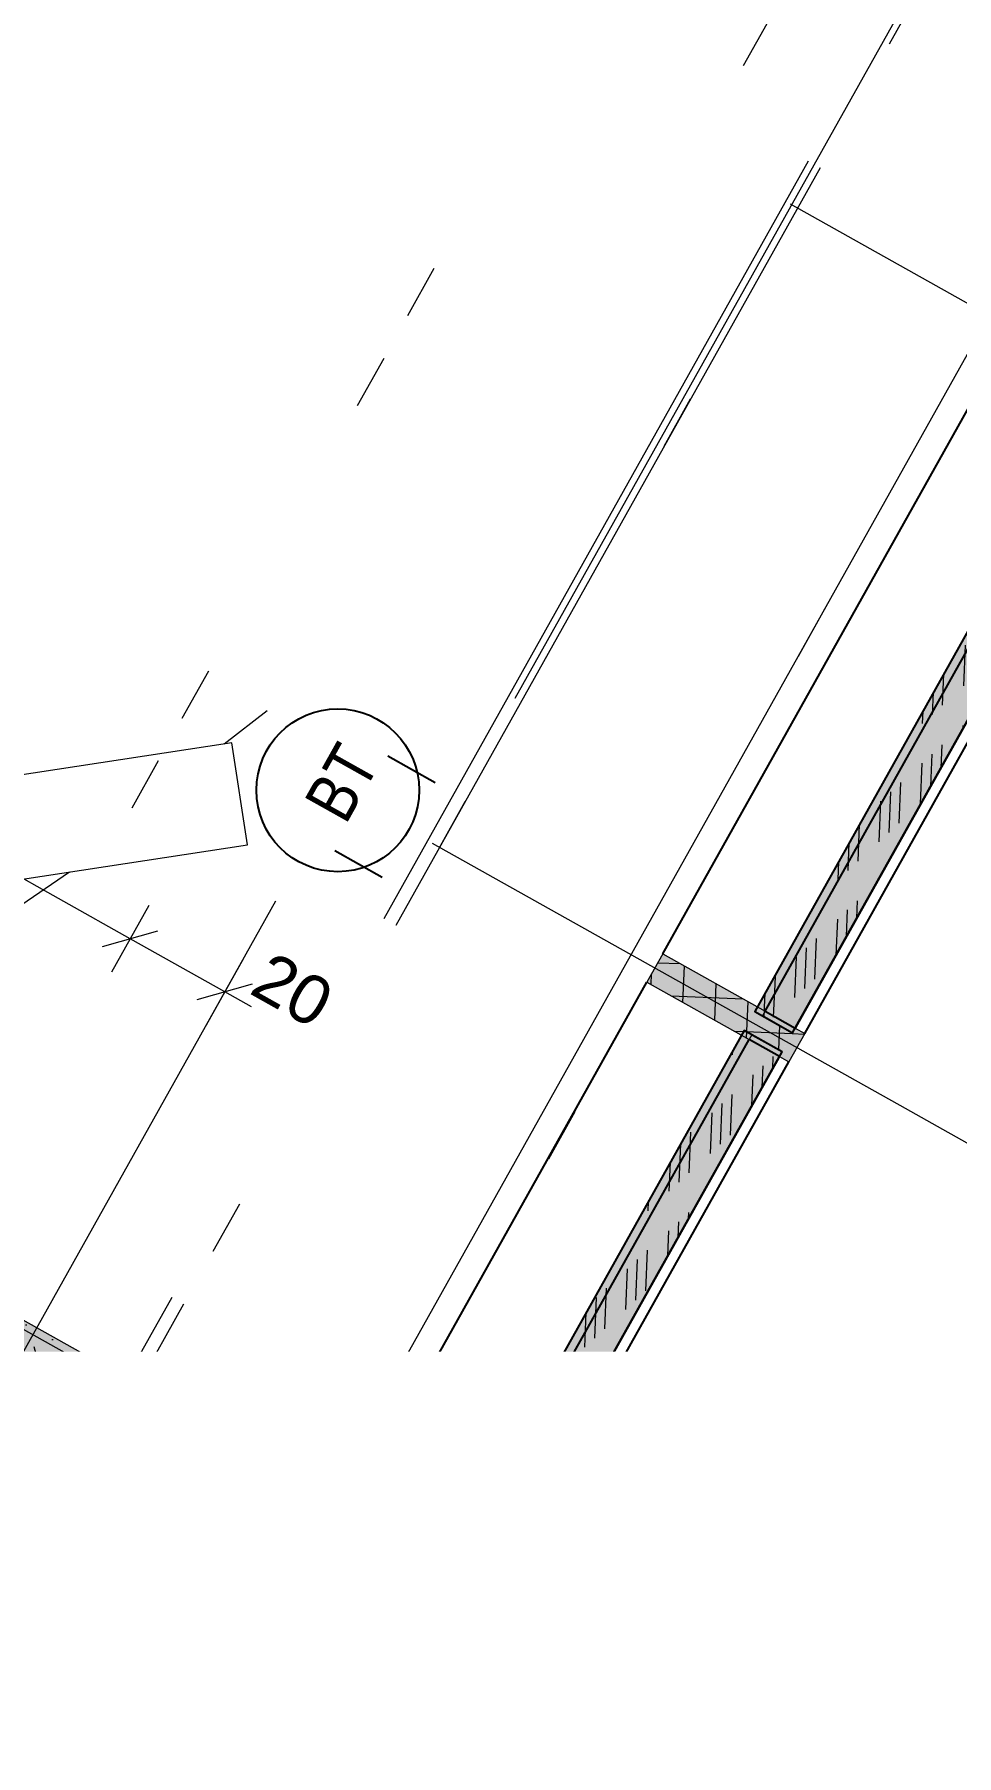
# Model space of a CAD drawing. Header units: metres. Extents: x -36 to 59, y 39 to 183.
# Drawn here: x -7.355 to -5.656, y 115.541 to 118.712 of the extents above; entities that cross this region are included whole.
import ezdxf

# ---------------------------------------------------------------- set-up
doc = ezdxf.new("R2010")
doc.units = ezdxf.units.M
doc.header["$MEASUREMENT"] = 0
for name, pattern in [('Achse', [0.0023, 0.0015, -0.0008]), ('Punktlinie', [0.0035, 0, -0.0035]), ('Punktlinie_ eng', [0.00075, 0, -0.00075]), ('Strichlinie-unter-Schnitt', [0.0024, 0.0016, -0.0008]), ('Strichpunktlinie', [0.006703, 0.003528, -0.001764, 0, -0.001411]), ('Wipeout_Contour', [1, 0, -1])]:
    doc.linetypes.add(name, pattern=pattern)
for name, color, linetype in [('00  Raster', 7, 'Continuous'), ('00  Raster Ausbau', 7, 'Continuous'), ('10  Decken', 7, 'Continuous'), ('10  Fassade', 7, 'Continuous'), ('10  Fassade_Deckschraffur', 7, 'Continuous'), ('10  Fassade_Schnittschraffur', 7, 'Continuous'), ('10  Stützen', 7, 'Continuous'), ('10  Stützen_Schnittschraffur', 7, 'Continuous'), ('10  Treppen + Rampen', 7, 'Continuous'), ('20  Decke Abhangdecke', 7, 'Continuous'), ('20  TGA - Revi+BT', 7, 'Continuous'), ('40  Bemaßung 1_ 50 AUSBAU', 7, 'Continuous'), ('40  Text Brandschutz', 7, 'Continuous'), ('50  NUF - Raumstempel', 7, 'Continuous'), ('Neubau_20  Boden Aufbauten', 7, 'Continuous'), ('Neubau_20  Decke Abhangdecke', 7, 'Continuous'), ('Neubau_20  Möbel', 7, 'Continuous'), ('Neubau_20  TGA - Revi+BT', 7, 'Continuous'), ('Neubau_20 Wand Leichtbau MIETERAUSBAU', 7, 'Continuous'), ('Neubau_20 Wand Leichtbau MIETERAUSBAU_Schnittschraffur', 7, 'Continuous')]:
    doc.layers.add(name, color=color, linetype=linetype)
doc.styles.add('ERSTELLTER_STIL_1', font='')
doc.styles.add('ERSTELLTER_STIL_3', font='')
doc.styles.get('ERSTELLTER_STIL_1').set_extended_font_data('Arial')
doc.styles.get('ERSTELLTER_STIL_3').set_extended_font_data('Arial Narrow')
pattern_1 = [(87.605446, (0, 0), (-0.059947608, 0.00250684), []), (177.605446, (0, 0), (0.00250684, 0.059947608), [])]

# ---------------------------------------------------------------- blocks, each defined once
blk = doc.blocks.new('*X20', base_point=(-0.1628, 98.0075))
at = {"layer": '10  Fassade_Schnittschraffur', "color": 98, "linetype": 'Continuous', "lineweight": 13, "ltscale": 1000, "true_color": 0x000100}
for p, q in [((-5.3885, 118.0332), (-5.3876, 118.0535)), ((-5.4069, 118.0163), (-5.4067, 118.0194)), ((-5.3331, 117.9872), (-5.332, 118.0132)), ((-5.3925, 117.8854), (-5.3894, 117.9604)), ((-5.3736, 117.9149), (-5.371, 117.9773)), ((-5.4109, 117.8685), (-5.4078, 117.9435)), ((-5.4499, 117.8326), (-5.4468, 117.9076)), ((-5.4867, 117.7988), (-5.4836, 117.8737)), ((-5.4683, 117.8157), (-5.4652, 117.8907)), ((-5.5257, 117.7629), (-5.5238, 117.8106)), ((-5.5441, 117.746), (-5.5429, 117.7765)), ((-5.5625, 117.7291), (-5.562, 117.7423)), ((-5.4883, 117.7102), (-5.4877, 117.726)), ((-5.5289, 117.6378), (-5.5267, 117.6901)), ((-5.5666, 117.5813), (-5.5635, 117.6563)), ((-5.548, 117.6037), (-5.5451, 117.6732)), ((-5.6056, 117.5455), (-5.6025, 117.6204)), ((-5.6424, 117.5116), (-5.6393, 117.5865)), ((-5.624, 117.5285), (-5.6209, 117.6035)), ((-5.6814, 117.4757), (-5.679, 117.5335)), ((-5.6998, 117.4588), (-5.6981, 117.4994)), ((-5.7182, 117.4419), (-5.7173, 117.4652)), ((-5.6436, 117.4331), (-5.6433, 117.4388)), ((-5.6841, 117.3607), (-5.6823, 117.4029)), ((-5.7223, 117.2941), (-5.7191, 117.3691)), ((-5.7032, 117.3266), (-5.7007, 117.386)), ((-5.7613, 117.2583), (-5.7582, 117.3332)), ((-5.7981, 117.2244), (-5.795, 117.2993)), ((-5.7797, 117.2413), (-5.7766, 117.3163)), ((-5.8371, 117.1885), (-5.8343, 117.2564)), ((-5.8555, 117.1716), (-5.8534, 117.2223)), ((-5.8739, 117.1547), (-5.8725, 117.1881)), ((-5.8394, 117.0836), (-5.838, 117.1157)), ((-5.8776, 117.0154), (-5.8748, 117.0819)), ((-5.8585, 117.0495), (-5.8564, 117.0988)), ((-5.917, 116.9711), (-5.9138, 117.046)), ((-5.9538, 116.9372), (-5.9506, 117.0121)), ((-5.9354, 116.9541), (-5.9322, 117.0291)), ((-5.9928, 116.9013), (-5.9896, 116.9763)), ((-6.0105, 116.9018), (-6.0086, 116.9452))]:
    blk.add_line(p, q, dxfattribs=at)
blk = doc.blocks.new('*X21', base_point=(-0.1628, 98.0075))
at = {"layer": '10  Fassade_Schnittschraffur', "color": 98, "linetype": 'Continuous', "lineweight": 13, "ltscale": 1000, "true_color": 0x000100}
for p, q in [((-6.0686, 116.8316), (-6.0683, 116.8387)), ((-5.9946, 116.8065), (-5.9937, 116.8285)), ((-6.0329, 116.7383), (-6.0305, 116.7947)), ((-6.0137, 116.7724), (-6.0121, 116.8116)), ((-6.0726, 116.6839), (-6.0695, 116.7588)), ((-6.1094, 116.65), (-6.1063, 116.725)), ((-6.091, 116.6669), (-6.0879, 116.7419)), ((-6.1669, 116.5972), (-6.1639, 116.6681)), ((-6.1485, 116.6141), (-6.1453, 116.6891)), ((-6.1853, 116.5803), (-6.183, 116.634)), ((-6.2243, 116.5444), (-6.2236, 116.5616)), ((-6.1499, 116.5294), (-6.1494, 116.5413)), ((-6.1881, 116.4612), (-6.1862, 116.5075)), ((-6.169, 116.4953), (-6.1678, 116.5244)), ((-6.2283, 116.3967), (-6.2252, 116.4716)), ((-6.2651, 116.3628), (-6.262, 116.4378)), ((-6.2467, 116.3797), (-6.2436, 116.4547)), ((-6.3225, 116.31), (-6.3194, 116.385)), ((-6.3041, 116.3269), (-6.301, 116.4019)), ((-6.3409, 116.2931), (-6.3383, 116.3569)), ((-6.3799, 116.2572), (-6.3788, 116.2845)), ((-6.3983, 116.2403), (-6.3979, 116.2504)), ((-6.3051, 116.2524), (-6.3051, 116.2541)), ((-6.3434, 116.1841), (-6.3419, 116.2203)), ((-6.3243, 116.2182), (-6.3235, 116.2372)), ((-6.3839, 116.1118), (-6.3809, 116.1844)), ((-6.4024, 116.0925), (-6.3993, 116.1675)), ((-6.4208, 116.0756), (-6.4177, 116.1506)), ((-6.4782, 116.0228), (-6.4751, 116.0978)), ((-6.4598, 116.0397), (-6.4567, 116.1147)), ((-6.4966, 116.0059), (-6.4935, 116.0798)), ((-6.5356, 115.97), (-6.5341, 116.0074)), ((-6.554, 115.9531), (-6.5532, 115.9733)), ((-6.5724, 115.9362), (-6.5723, 115.9392)), ((-6.4986, 115.907), (-6.4975, 115.9331)), ((-6.4795, 115.9411), (-6.4791, 115.95)), ((-6.5581, 115.8054), (-6.5549, 115.8803)), ((-6.5392, 115.8347), (-6.5365, 115.8972)), ((-6.5765, 115.7884), (-6.5733, 115.8634)), ((-6.6339, 115.7356), (-6.6308, 115.8106)), ((-6.6155, 115.7526), (-6.6124, 115.8275)), ((-6.6523, 115.7187), (-6.6492, 115.7936))]:
    blk.add_line(p, q, dxfattribs=at)
blk = doc.blocks.new('*X22', base_point=(-0.1628, 98.0075))
at = {"layer": '10  Fassade_Schnittschraffur', "color": 98, "linetype": 'Continuous', "lineweight": 13, "ltscale": 1000, "true_color": 0x000100}
for p, q in [((-6.7097, 115.6659), (-6.7084, 115.6962)), ((-6.6913, 115.6828), (-6.691, 115.6898)), ((-6.7281, 115.649), (-6.7276, 115.6621)), ((-6.6539, 115.6299), (-6.6532, 115.6459)), ((-6.7135, 115.5235), (-6.7106, 115.5931)), ((-6.6944, 115.5576), (-6.6922, 115.61)), ((-6.7322, 115.5012), (-6.729, 115.5762)), ((-6.7896, 115.4484), (-6.7864, 115.5234)), ((-6.7712, 115.4654), (-6.768, 115.5403)), ((-6.808, 115.4315), (-6.8048, 115.5064)), ((-6.847, 115.3956), (-6.8446, 115.4533)), ((-6.8654, 115.3787), (-6.8637, 115.4191)), ((-6.8838, 115.3618), (-6.8828, 115.385)), ((-6.8091, 115.3528), (-6.8089, 115.3587)), ((-6.8688, 115.2464), (-6.8663, 115.3059)), ((-6.8497, 115.2805), (-6.8479, 115.3228)), ((-6.8878, 115.214), (-6.8847, 115.289)), ((-6.9452, 115.1612), (-6.9421, 115.2362)), ((-6.9268, 115.1782), (-6.9237, 115.2531)), ((-6.9637, 115.1443), (-6.9605, 115.2192)), ((-7.0027, 115.1084), (-6.9998, 115.1762)), ((-7.0211, 115.0915), (-7.0189, 115.142)), ((-7.0395, 115.0746), (-7.0381, 115.1079)), ((-7.024, 114.9693), (-7.022, 115.0187)), ((-7.0049, 115.0034), (-7.0036, 115.0356)), ((-7.0432, 114.9351), (-7.0404, 115.0018)), ((-7.0985, 114.9323), (-7.0978, 114.949)), ((-7.0812, 114.9226), (-7.0794, 114.9659))]:
    blk.add_line(p, q, dxfattribs=at)

msp = doc.modelspace()

# ---------------------------------------------------------------- hatches: boundary and pattern name
at = {"layer": '10  Stützen_Schnittschraffur', "linetype": 'Continuous', "lineweight": 0, "true_color": 0xffffff}
for points in [[(-7.6739, 116.1928), (-7.7489, 116.059), (-7.3738, 115.8488), (-7.1636, 116.2239), (-7.5387, 116.4341), (-7.6128, 116.3019), (-7.5997, 116.2946), (-7.6302, 116.24), (-7.533, 116.4137), (-7.184, 116.2182), (-7.3795, 115.8692), (-7.7285, 116.0647), (-7.6608, 116.1855)], [(-7.3795, 115.8692), (-7.184, 116.2182), (-7.533, 116.4137), (-7.7285, 116.0647)]]:
    msp.add_hatch(color=7, dxfattribs=at).paths.add_polyline_path(points)
at = {"layer": '10  Stützen_Schnittschraffur', "linetype": 'Continuous', "lineweight": 13, "true_color": 0x000100}
h = msp.add_hatch(dxfattribs=at)
h.set_pattern_fill('Gips_0002', color=98, style=0, pattern_type=2)
h.set_pattern_definition([(87.605446, (0, 0), (-0.02497817, 0.001044517), [0, -0.025])])
h.paths.add_polyline_path([(-7.6739, 116.1928), (-7.7489, 116.059), (-7.3738, 115.8488), (-7.1636, 116.2239), (-7.5387, 116.4341), (-7.6128, 116.3019), (-7.5997, 116.2946), (-7.6302, 116.24), (-7.533, 116.4137), (-7.184, 116.2182), (-7.3795, 115.8692), (-7.7285, 116.0647), (-7.6608, 116.1855)])
h = msp.add_hatch(dxfattribs=at)
h.set_pattern_fill('Beton__Stahlbeton_0002', color=98, style=0, pattern_type=2)
h.set_pattern_definition([(285.738, (-7.72847, 116.06472), (0.115501, 0.032549), []), (285.738, (-7.78623, 116.04845), (0.115501, 0.032549), [0.09, -0.03])])
h.paths.add_polyline_path([(-7.3795, 115.8692), (-7.184, 116.2182), (-7.533, 116.4137), (-7.7285, 116.0647)])

# ---------------------------------------------------------------- linework, layer by layer
at = {"layer": '00  Raster Ausbau', "color": 9, "linetype": 'Achse', "lineweight": 18, "ltscale": 1000}
for p, q in [((-4.8771, 116.2438), (-5.7495, 116.7326)), ((-5.537, 115.0661), (-6.4094, 115.5549))]:
    msp.add_line(p, q, dxfattribs=at)
at = {"layer": '10  Decken', "color": 7, "linetype": 'Punktlinie', "lineweight": 13, "ltscale": 1000, "flags": 128}
msp.add_lwpolyline([(1.6639, 161.776), (-18.7726, 125.3019), (-16.6353, 124.1043), (-21.0101, 116.2964), (-22.973, 117.3962), (-23.0952, 117.1781), (-10.2099, 109.9585), (-9.9704, 110.3859), (-3.4571, 122.0106), (-0.8442, 120.5466), (0.5391, 119.7715)], dxfattribs=at)
at = {"layer": '10  Stützen', "color": 7, "linetype": 'Continuous', "lineweight": 13, "ltscale": 1000, "flags": 128}
msp.add_lwpolyline([(-7.6739, 116.1928), (-7.7489, 116.059), (-7.3738, 115.8488), (-7.1636, 116.2239), (-7.5387, 116.4341), (-7.6128, 116.3019)], dxfattribs=at)
msp.add_lwpolyline([(-7.3795, 115.8692), (-7.184, 116.2182), (-7.533, 116.4137), (-7.7285, 116.0647)], close=True, dxfattribs=at)
at = {"layer": '20  Decke Abhangdecke', "color": 7, "linetype": 'Strichlinie-unter-Schnitt', "lineweight": 18, "ltscale": 1000}
msp.add_line((-7.1854, 116.2361), (-7.1636, 116.2239), dxfattribs=at)
at = {"layer": '40  Bemaßung 1_ 50 AUSBAU', "color": 7, "linetype": 'Continuous', "lineweight": 13, "ltscale": 1000}
for p, q in [((-7.1788, 117.0457), (-11.4885, 119.4604)), ((-7.1445, 117.107), (-7.2132, 116.9843)), ((-7.2299, 117.0313), (-7.1278, 117.0601)), ((-7.0044, 116.9479), (-7.1788, 117.0457)), ((-6.97, 117.0092), (-7.0387, 116.8866)), ((-7.0554, 116.9335), (-6.9533, 116.9623)), ((-6.9553, 116.9204), (-7.0044, 116.9479))]:
    msp.add_line(p, q, dxfattribs=at)
at = {"layer": 'Neubau_20  Boden Aufbauten', "color": 7, "linetype": 'Continuous', "lineweight": 13, "ltscale": 1000, "flags": 128}
msp.add_lwpolyline([(-10.0804, 110.1896), (-6.9581, 115.762), (-2.3108, 124.0563), (-5.4078, 125.7916), (-4.787, 126.8995), (-6.6714, 127.9553), (-7.0858, 128.1875), (-8.7945, 125.1379), (-12.2845, 118.9092)], dxfattribs=at)
at = {"layer": 'Neubau_20  Decke Abhangdecke', "color": 7, "linetype": 'Punktlinie_ eng', "lineweight": 13, "ltscale": 1000, "flags": 128}
for points in [[(-8.507, 124.7815), (-11.9098, 118.7084), (-7.6128, 116.3019), (-7.5387, 116.4341), (-7.1636, 116.2239), (-4.7342, 120.5597), (-5.1093, 120.7699), (-4.8992, 121.145), (-4.524, 120.9348), (-3.786, 122.2521), (-8.4581, 124.8688)], [(-7.6516, 116.4372), (-11.7737, 118.7468), (-8.4198, 124.7327), (-4.2977, 122.4231)], [(-8.4198, 124.7327), (-11.7737, 118.7468), (-7.6516, 116.4372), (-4.2977, 122.4231)]]:
    msp.add_lwpolyline(points, close=True, dxfattribs=at)
at = {"layer": 'Neubau_20  Möbel', "color": 7, "linetype": 'Continuous', "lineweight": 13, "ltscale": 1000}
for p, q in [((-6.9262, 117.4658), (-7.0057, 117.4044)), ((-7.513, 117.017), (-7.291, 117.1688))]:
    msp.add_line(p, q, dxfattribs=at)
at = {"layer": 'Neubau_20  Möbel', "color": 7, "linetype": 'Continuous', "lineweight": 13, "ltscale": 1000, "flags": 128}
msp.add_lwpolyline([(-6.9914, 117.4066), (-8.1272, 117.2332), (-8.0985, 117.0455), (-6.9627, 117.2189)], close=True, dxfattribs=at)
at = {"layer": 'Neubau_20  TGA - Revi+BT', "color": 1, "linetype": 'Continuous', "lineweight": 25, "ltscale": 1000}
for p, q in [((-6.6166, 117.3331), (-6.7038, 117.382)), ((-6.7144, 117.1586), (-6.8016, 117.2075))]:
    msp.add_line(p, q, dxfattribs=at)
msp.add_circle((-6.7963, 117.3192), 0.15, dxfattribs=at)

# ---------------------------------------------------------------- texts
at = {"layer": '20  TGA - Revi+BT', "color": 1, "linetype": 'Continuous', "lineweight": 25, "insert": (-6.7567, 117.3909), "char_height": 0.09, "attachment_point": 6, "rotation": 60.7378, "style": 'ERSTELLTER_STIL_3'}
msp.add_mtext('\\A1;{\\pqr;\\fArial Narrow|b0|i0|c0|p38;BT }', dxfattribs=at)
at = {"layer": '40  Text Brandschutz', "color": 7, "linetype": 'Continuous', "lineweight": 13, "insert": (-7.3422, 115.8426), "char_height": 0.09, "attachment_point": 1, "rotation": 60.738, "style": 'ERSTELLTER_STIL_1'}
msp.add_mtext('\\A1;{\\pql;\\pt0,1;\\fArial|b0|i0|c0|p38;R 90\\fArial|b0|i0|c0|p38;\\fArial|b0|i0|c0|p38;\\fArial|b0|i0|c0|p38;\\fArial|b0|i0|c0|p38;\\fArial|b0|i0|c0|p38;\\fArial|b0|i0|c0|p38;\\fArial|b0|i0|c0|p38;\\fArial|b0|i0|c0|p38;\\fArial|b0|i0|c0|p38;\\fArial|b0|i0|c0|p38;\\fArial|b0|i0|c0|p38;\\fArial|b0|i0|c0|p38;\\fArial|b0|i0|c0|p38;\\fArial|b0|i0|c0|p38;\\fArial|b0|i0|c0|p38;\\fArial|b0|i0|c0|p38;\\fArial|b0|i0|c0|p38;\\fArial|b0|i0|c0|p38;\\fArial|b0|i0|c0|p38;\\fArial|b0|i0|c0|p38;\\fArial|b0|i0|c0|p38;\\fArial|b0|i0|c0|p38;\\fArial|b0|i0|c0|p38;\\fArial|b0|i0|c0|p38;\\fArial|b0|i0|c0|p38;\\fArial|b0|i0|c0|p38;\\fArial|b0|i0|c0|p38;\\fArial|b0|i0|c0|p38;\\fArial|b0|i0|c0|p38;\\fArial|b0|i0|c0|p38;\\fArial|b0|i0|c0|p38;\\fArial|b0|i0|c0|p38;\\fArial|b0|i0|c0|p38;\\fArial|b0|i0|c0|p38;\\fArial|b0|i0|c0|p38;\\fArial|b0|i0|c0|p38;\\fArial|b0|i0|c0|p38;\\fArial|b0|i0|c0|p38;\\fArial|b0|i0|c0|p38;\\fArial|b0|i0|c0|p38;\\fArial|b0|i0|c0|p38;\\fArial|b0|i0|c0|p38;\\fArial|b0|i0|c0|p38;\\fArial|b0|i0|c0|p38;\\fArial|b0|i0|c0|p38;\\fArial|b0|i0|c0|p38;\\fArial|b0|i0|c0|p38;}', dxfattribs=at)

# ---------------------------------------------------------------- next in the draw order: wipeouts: each hides what was drawn before it
at = {"color": 254, "linetype": 'Wipeout_Contour', "lineweight": 0, "ltscale": 470.388613}
msp.add_wipeout([(-5.3224, 118.0064), (-5.378, 118.0376), (-6.0086, 116.9122), (-5.9529, 116.881)], dxfattribs=at).dxf.layer = '10  Fassade_Deckschraffur'
at = {"color": 254, "linetype": 'Wipeout_Contour', "lineweight": 0, "ltscale": 465.819183}
msp.add_wipeout([(-5.9822, 116.8286), (-6.0379, 116.8598), (-6.6685, 115.7344), (-6.6128, 115.7032)], dxfattribs=at).dxf.layer = '10  Fassade_Deckschraffur'
at = {"color": 254, "linetype": 'Wipeout_Contour', "lineweight": 0, "ltscale": 462.023565}
msp.add_wipeout([(-6.6421, 115.6509), (-6.6978, 115.6821), (-7.1084, 114.9493), (-7.0527, 114.9181)], dxfattribs=at).dxf.layer = '10  Fassade_Deckschraffur'

# ---------------------------------------------------------------- next in the draw order: wipeouts: each hides what was drawn before it
at = {"color": 254, "linetype": 'Wipeout_Contour', "lineweight": 0, "ltscale": 470.685301}
msp.add_wipeout([(-5.378, 118.0376), (-5.5666, 118.1432), (-6.1972, 117.0178), (-6.0086, 116.9122)], dxfattribs=at).dxf.layer = '10  Fassade_Deckschraffur'

# ---------------------------------------------------------------- next in the draw order: wipeouts: each hides what was drawn before it
at = {"color": 254, "linetype": 'Wipeout_Contour', "lineweight": 0, "ltscale": 470.30008}
msp.add_wipeout([(-5.3049, 117.9966), (-5.3224, 118.0064), (-5.9529, 116.881), (-5.9355, 116.8712)], dxfattribs=at).dxf.layer = '10  Fassade_Deckschraffur'
at = {"color": 254, "linetype": 'Wipeout_Contour', "lineweight": 0, "ltscale": 466.118809}
msp.add_wipeout([(-6.2265, 116.9655), (-6.8571, 115.8401), (-6.6685, 115.7344), (-6.0379, 116.8598)], dxfattribs=at).dxf.layer = '10  Fassade_Deckschraffur'

# ---------------------------------------------------------------- next in the draw order: linework, layer by layer
at = {"layer": '00  Raster Ausbau', "color": 9, "linetype": 'Achse', "lineweight": 18, "ltscale": 1000}
msp.add_line((-5.0896, 117.9103), (-5.962, 118.3991), dxfattribs=at)
at = {"layer": '10  Fassade', "color": 7, "linetype": 'Continuous', "lineweight": 18, "ltscale": 1000}
msp.add_line((-6.1972, 117.0178), (-6.2265, 116.9655), dxfattribs=at)
at = {"layer": '10  Fassade', "color": 7, "linetype": 'Continuous', "lineweight": 25, "ltscale": 1000, "flags": 128}
for points in [[(-6.1972, 117.0178), (-5.5666, 118.1432)], [(-5.9355, 116.8712), (-5.3049, 117.9966)]]:
    msp.add_lwpolyline(points, dxfattribs=at)
at = {"layer": 'Neubau_20 Wand Leichtbau MIETERAUSBAU', "color": 7, "linetype": 'Continuous', "lineweight": 25, "ltscale": 1000, "flags": 128}
msp.add_lwpolyline([(-6.8582, 115.8363), (-7.256, 116.0591)], dxfattribs=at)

# ---------------------------------------------------------------- next in the draw order: texts
at = {"layer": '40  Bemaßung 1_ 50 AUSBAU', "color": 7, "linetype": 'Continuous', "lineweight": 13, "insert": (-6.9629, 116.9453), "char_height": 0.09, "width": 0.136595, "attachment_point": 7, "rotation": 330.738, "style": 'ERSTELLTER_STIL_1'}
msp.add_mtext('\\A1;{\\pql;\\fArial|b0|i0|c0|p38;20}', dxfattribs=at)

# ---------------------------------------------------------------- next in the draw order: wipeouts: each hides what was drawn before it
at = {"color": 254, "linetype": 'Wipeout_Contour', "lineweight": 0, "ltscale": 465.72977}
msp.add_wipeout([(-5.9648, 116.8189), (-5.9822, 116.8286), (-6.6128, 115.7032), (-6.5953, 115.6935)], dxfattribs=at).dxf.layer = '10  Fassade_Deckschraffur'
at = {"color": 254, "linetype": 'Wipeout_Contour', "lineweight": 0, "ltscale": 462.325621}
msp.add_wipeout([(-6.6978, 115.6821), (-6.8864, 115.7878), (-7.297, 115.055), (-7.1084, 114.9493)], dxfattribs=at).dxf.layer = '10  Fassade_Deckschraffur'

# ---------------------------------------------------------------- next in the draw order: hatches: boundary and pattern name
at = {"layer": 'Neubau_20 Wand Leichtbau MIETERAUSBAU_Schnittschraffur', "linetype": 'Continuous', "lineweight": 18}
msp.add_hatch(color=9, dxfattribs=at).paths.add_polyline_path([(-7.2804, 116.0154), (-6.8826, 115.7926), (-6.8582, 115.8363), (-7.256, 116.0591)])

# ---------------------------------------------------------------- next in the draw order: linework, layer by layer
at = {"layer": '10  Fassade', "color": 7, "linetype": 'Continuous', "lineweight": 18, "ltscale": 1000}
msp.add_line((-6.8571, 115.8401), (-6.8864, 115.7878), dxfattribs=at)
at = {"layer": '10  Fassade', "color": 7, "linetype": 'Continuous', "lineweight": 25, "ltscale": 1000, "flags": 128}
msp.add_lwpolyline([(-6.8571, 115.8401), (-6.2265, 116.9655)], dxfattribs=at)
at = {"layer": 'Neubau_20 Wand Leichtbau MIETERAUSBAU', "color": 7, "linetype": 'Continuous', "lineweight": 25, "ltscale": 1000, "flags": 128}
msp.add_lwpolyline([(-7.2804, 116.0154), (-6.8826, 115.7926)], dxfattribs=at)
at = {"layer": 'Neubau_20 Wand Leichtbau MIETERAUSBAU', "color": 7, "linetype": 'Continuous', "lineweight": 13, "ltscale": 1000, "flags": 128}
msp.add_lwpolyline([(-6.8826, 115.7926), (-6.8582, 115.8363)], dxfattribs=at)

# ---------------------------------------------------------------- next in the draw order: wipeouts: each hides what was drawn before it
at = {"color": 254, "linetype": 'Wipeout_Contour', "lineweight": 0, "ltscale": 468.018841}
msp.add_wipeout([(-6.0379, 116.8598), (-5.9849, 116.8301), (-5.98, 116.8388), (-6.033, 116.8685)], dxfattribs=at).dxf.layer = '10  Fassade_Deckschraffur'
at = {"color": 254, "linetype": 'Wipeout_Contour', "lineweight": 0, "ltscale": 461.933548}
msp.add_wipeout([(-6.6247, 115.6411), (-6.6421, 115.6509), (-7.0527, 114.9181), (-7.0353, 114.9083)], dxfattribs=at).dxf.layer = '10  Fassade_Deckschraffur'

# ---------------------------------------------------------------- next in the draw order: linework, layer by layer
at = {"layer": '10  Fassade', "color": 7, "linetype": 'Continuous', "lineweight": 18, "ltscale": 1000}
for p in [(-6.2265, 116.9655), (-6.033, 116.8685)]:
    msp.add_line(p, (-6.0379, 116.8598), dxfattribs=at)
at = {"layer": '10  Fassade', "color": 7, "linetype": 'Continuous', "lineweight": 25, "ltscale": 1000, "flags": 128}
msp.add_lwpolyline([(-7.297, 115.055), (-6.8864, 115.7878)], dxfattribs=at)

# ---------------------------------------------------------------- next in the draw order: wipeouts: each hides what was drawn before it
at = {"color": 254, "linetype": 'Wipeout_Contour', "lineweight": 0, "ltscale": 468.188078}
msp.add_wipeout([(-6.0135, 116.9034), (-5.9604, 116.8737), (-5.9555, 116.8824), (-6.0086, 116.9122)], dxfattribs=at).dxf.layer = '10  Fassade_Deckschraffur'
at = {"color": 254, "linetype": 'Wipeout_Contour', "lineweight": 0, "ltscale": 467.949027}
msp.add_wipeout([(-5.9849, 116.8301), (-5.9822, 116.8286), (-5.9774, 116.8374), (-5.98, 116.8388)], dxfattribs=at).dxf.layer = '10  Fassade_Deckschraffur'
at = {"color": 254, "linetype": 'Wipeout_Contour', "lineweight": 0, "ltscale": 463.458704}
msp.add_wipeout([(-6.6929, 115.6908), (-6.6978, 115.6821), (-6.6447, 115.6524), (-6.6399, 115.6611)], dxfattribs=at).dxf.layer = '10  Fassade_Deckschraffur'

# ---------------------------------------------------------------- next in the draw order: hatches: boundary and pattern name
at = {"layer": '10  Fassade_Schnittschraffur', "linetype": 'Continuous', "lineweight": 0, "true_color": 0xffffff}
msp.add_hatch(color=7, dxfattribs=at).paths.add_polyline_path([(-6.1972, 117.0178), (-6.2265, 116.9655), (-6.0379, 116.8598), (-6.0086, 116.9122)])
at = {"layer": '10  Fassade_Schnittschraffur', "linetype": 'Continuous', "lineweight": 13, "true_color": 0x000100}
h = msp.add_hatch(dxfattribs=at)
h.set_pattern_fill('Dämmung__hart_1_0002', color=98, style=0, pattern_type=2)
h.set_pattern_definition(pattern_1)
h.paths.add_polyline_path([(-6.1972, 117.0178), (-6.2265, 116.9655), (-6.0379, 116.8598), (-6.0086, 116.9122)])

# ---------------------------------------------------------------- next in the draw order: linework, layer by layer
at = {"layer": '10  Fassade', "color": 7, "linetype": 'Continuous', "lineweight": 18, "ltscale": 1000}
for p, q in [((-6.1972, 117.0178), (-6.0086, 116.9122)), ((-6.0086, 116.9122), (-6.0135, 116.9034)), ((-6.033, 116.8685), (-5.9774, 116.8374)), ((-5.9774, 116.8374), (-5.9822, 116.8286)), ((-5.9822, 116.8286), (-5.9648, 116.8189)), ((-6.8864, 115.7878), (-6.6978, 115.6821)), ((-6.6929, 115.6908), (-6.6978, 115.6821))]:
    msp.add_line(p, q, dxfattribs=at)
at = {"layer": '10  Fassade', "color": 7, "linetype": 'Continuous', "lineweight": 25, "ltscale": 1000, "flags": 128}
for points in [[(-6.0086, 116.9122), (-5.378, 118.0376)], [(-5.9822, 116.8286), (-6.0379, 116.8598)], [(-6.5953, 115.6935), (-5.9648, 116.8189)], [(-7.1084, 114.9493), (-6.6978, 115.6821)]]:
    msp.add_lwpolyline(points, dxfattribs=at)

# ---------------------------------------------------------------- next in the draw order: block references
at = {"layer": '10  Treppen + Rampen', "color": 7, "linetype": 'Continuous', "lineweight": 13, "ltscale": 1000}
msp.add_blockref('*X20', (-0.1628, 98.0075), dxfattribs=at)

# ---------------------------------------------------------------- next in the draw order: wipeouts: each hides what was drawn before it
at = {"color": 254, "linetype": 'Wipeout_Contour', "lineweight": 0, "ltscale": 468.118293}
msp.add_wipeout([(-5.9555, 116.8824), (-5.9604, 116.8737), (-5.9578, 116.8723), (-5.9529, 116.881)], dxfattribs=at).dxf.layer = '10  Fassade_Deckschraffur'
at = {"color": 254, "linetype": 'Wipeout_Contour', "lineweight": 0, "ltscale": 463.627278}
msp.add_wipeout([(-6.6733, 115.7257), (-6.6203, 115.696), (-6.6154, 115.7047), (-6.6685, 115.7344)], dxfattribs=at).dxf.layer = '10  Fassade_Deckschraffur'
at = {"color": 254, "linetype": 'Wipeout_Contour', "lineweight": 0, "ltscale": 463.388141}
msp.add_wipeout([(-6.6447, 115.6524), (-6.6421, 115.6509), (-6.6372, 115.6596), (-6.6399, 115.6611)], dxfattribs=at).dxf.layer = '10  Fassade_Deckschraffur'

# ---------------------------------------------------------------- next in the draw order: hatches: boundary and pattern name
at = {"layer": '10  Fassade_Schnittschraffur', "linetype": 'Continuous', "lineweight": 0, "true_color": 0xffffff}
for points in [[(-5.3175, 118.0151), (-5.3873, 118.0542), (-6.0276, 116.9114), (-5.9578, 116.8723)], [(-6.0135, 116.9034), (-6.033, 116.8685), (-5.9774, 116.8374), (-5.9578, 116.8723)], [(-5.9648, 116.8189), (-5.9355, 116.8712), (-5.9529, 116.881), (-5.9822, 116.8286)], [(-6.8571, 115.8401), (-6.8864, 115.7878), (-6.6978, 115.6821), (-6.6685, 115.7344)], [(-6.6372, 115.6596), (-6.707, 115.6987), (-7.1274, 114.9485), (-7.0576, 114.9094)]]:
    msp.add_hatch(color=7, dxfattribs=at).paths.add_polyline_path(points)
at = {"layer": '10  Fassade_Schnittschraffur', "linetype": 'Continuous', "lineweight": 13, "true_color": 0x000100}
h = msp.add_hatch(dxfattribs=at)
h.set_pattern_fill('Dämmung__hart_1_0002', color=98, style=0, pattern_type=2)
h.set_pattern_definition(pattern_1)
h.paths.add_polyline_path([(-6.0135, 116.9034), (-6.033, 116.8685), (-5.9774, 116.8374), (-5.9578, 116.8723)])
h = msp.add_hatch(dxfattribs=at)
h.set_pattern_fill('Dämmung__hart_1_0002', color=98, style=0, pattern_type=2)
h.set_pattern_definition(pattern_1)
h.paths.add_polyline_path([(-5.9648, 116.8189), (-5.9355, 116.8712), (-5.9529, 116.881), (-5.9822, 116.8286)])
h = msp.add_hatch(dxfattribs=at)
h.set_pattern_fill('Dämmung__hart_1_0002', color=98, style=0, pattern_type=2)
h.set_pattern_definition(pattern_1)
h.paths.add_polyline_path([(-6.8571, 115.8401), (-6.8864, 115.7878), (-6.6978, 115.6821), (-6.6685, 115.7344)])

# ---------------------------------------------------------------- next in the draw order: linework, layer by layer
at = {"layer": '00  Raster Ausbau', "color": 9, "linetype": 'Achse', "lineweight": 18, "ltscale": 1000}
msp.add_line((-5.7495, 116.7326), (-6.6219, 117.2214), dxfattribs=at)
at = {"layer": '10  Fassade', "color": 7, "linetype": 'Continuous', "lineweight": 18, "ltscale": 1000}
for p, q in [((-6.0135, 116.9034), (-5.9578, 116.8723)), ((-5.9529, 116.881), (-5.9578, 116.8723)), ((-5.9529, 116.881), (-5.9355, 116.8712)), ((-5.9355, 116.8712), (-5.9648, 116.8189)), ((-6.8571, 115.8401), (-6.6685, 115.7344)), ((-6.6685, 115.7344), (-6.6733, 115.7257)), ((-6.6929, 115.6908), (-6.6372, 115.6596)), ((-6.6372, 115.6596), (-6.6421, 115.6509)), ((-6.6421, 115.6509), (-6.6247, 115.6411))]:
    msp.add_line(p, q, dxfattribs=at)
at = {"layer": '10  Fassade', "color": 7, "linetype": 'Continuous', "lineweight": 25, "ltscale": 1000, "flags": 128}
for points in [[(-5.3175, 118.0151), (-5.3873, 118.0542), (-6.0276, 116.9114), (-5.9578, 116.8723)], [(-6.6372, 115.6596), (-6.707, 115.6987), (-7.1274, 114.9485), (-7.0576, 114.9094)]]:
    msp.add_lwpolyline(points, close=True, dxfattribs=at)
for points in [[(-5.9529, 116.881), (-5.3224, 118.0064)], [(-6.0086, 116.9122), (-5.9529, 116.881)], [(-6.6685, 115.7344), (-6.0379, 116.8598)], [(-6.6421, 115.6509), (-6.6978, 115.6821)], [(-7.0527, 114.9181), (-6.6421, 115.6509)], [(-7.0353, 114.9083), (-6.6247, 115.6411)]]:
    msp.add_lwpolyline(points, dxfattribs=at)
at = {"layer": '20  Decke Abhangdecke', "color": 7, "linetype": 'Strichlinie-unter-Schnitt', "lineweight": 18, "ltscale": 1000}
for p, q in [((-4.756, 120.5719), (-7.1854, 116.2361)), ((-4.7342, 120.5597), (-7.1636, 116.2239))]:
    msp.add_line(p, q, dxfattribs=at)
at = {"layer": '20  Decke Abhangdecke', "color": 7, "linetype": 'Strichpunktlinie', "lineweight": 13, "ltscale": 1000}
msp.add_line((-4.7451, 120.5658), (-7.1745, 116.23), dxfattribs=at)

# ---------------------------------------------------------------- next in the draw order: block references
at = {"layer": '10  Treppen + Rampen', "color": 7, "linetype": 'Continuous', "lineweight": 13, "ltscale": 1000}
msp.add_blockref('*X22', (-0.1628, 98.0075), dxfattribs=at)

# ---------------------------------------------------------------- next in the draw order: wipeouts: each hides what was drawn before it
at = {"color": 254, "linetype": 'Wipeout_Contour', "lineweight": 0, "ltscale": 463.556741}
msp.add_wipeout([(-6.6154, 115.7047), (-6.6203, 115.696), (-6.6177, 115.6945), (-6.6128, 115.7032)], dxfattribs=at).dxf.layer = '10  Fassade_Deckschraffur'

# ---------------------------------------------------------------- next in the draw order: hatches: boundary and pattern name
at = {"layer": '10  Fassade_Schnittschraffur', "linetype": 'Continuous', "lineweight": 0, "true_color": 0xffffff}
for points in [[(-5.9774, 116.8374), (-6.0471, 116.8765), (-6.6875, 115.7336), (-6.6177, 115.6945)], [(-6.6733, 115.7257), (-6.6929, 115.6908), (-6.6372, 115.6596), (-6.6177, 115.6945)], [(-6.6247, 115.6411), (-6.5953, 115.6935), (-6.6128, 115.7032), (-6.6421, 115.6509)]]:
    msp.add_hatch(color=7, dxfattribs=at).paths.add_polyline_path(points)
at = {"layer": '10  Fassade_Schnittschraffur', "linetype": 'Continuous', "lineweight": 13, "true_color": 0x000100}
h = msp.add_hatch(dxfattribs=at)
h.set_pattern_fill('Dämmung__hart_1_0002', color=98, style=0, pattern_type=2)
h.set_pattern_definition(pattern_1)
h.paths.add_polyline_path([(-6.6733, 115.7257), (-6.6929, 115.6908), (-6.6372, 115.6596), (-6.6177, 115.6945)])
h = msp.add_hatch(dxfattribs=at)
h.set_pattern_fill('Dämmung__hart_1_0002', color=98, style=0, pattern_type=2)
h.set_pattern_definition(pattern_1)
h.paths.add_polyline_path([(-6.6247, 115.6411), (-6.5953, 115.6935), (-6.6128, 115.7032), (-6.6421, 115.6509)])

# ---------------------------------------------------------------- next in the draw order: linework, layer by layer
at = {"layer": '00  Raster', "color": 7, "linetype": 'Strichpunktlinie', "lineweight": 13, "ltscale": 1000}
msp.add_line((-11.9603, 108.1029), (14.1513, 154.7055), dxfattribs=at)
at = {"layer": '00  Raster', "color": 5, "linetype": 'Strichpunktlinie', "lineweight": 13, "ltscale": 1000}
msp.add_line((-2.9468, 113.6148), (-22.5923, 124.6222), dxfattribs=at)
at = {"layer": '00  Raster Ausbau', "color": 9, "linetype": 'Achse', "lineweight": 18, "ltscale": 1000}
msp.add_line((-6.4094, 115.5549), (-7.2818, 116.0437), dxfattribs=at)
at = {"layer": '10  Fassade', "color": 7, "linetype": 'Continuous', "lineweight": 18, "ltscale": 1000}
for p, q in [((-6.6733, 115.7257), (-6.6177, 115.6945)), ((-6.5953, 115.6935), (-6.6247, 115.6411)), ((-6.6128, 115.7032), (-6.6177, 115.6945)), ((-6.6128, 115.7032), (-6.5953, 115.6935))]:
    msp.add_line(p, q, dxfattribs=at)
at = {"layer": '10  Fassade', "color": 7, "linetype": 'Continuous', "lineweight": 25, "ltscale": 1000, "flags": 128}
msp.add_lwpolyline([(-5.9774, 116.8374), (-6.0471, 116.8765), (-6.6875, 115.7336), (-6.6177, 115.6945)], close=True, dxfattribs=at)
for points in [[(-6.6128, 115.7032), (-5.9822, 116.8286)], [(-6.6685, 115.7344), (-6.6128, 115.7032)]]:
    msp.add_lwpolyline(points, dxfattribs=at)
at = {"layer": '50  NUF - Raumstempel', "color": 7, "linetype": 'Punktlinie', "lineweight": 13, "ltscale": 1000, "flags": 128}
msp.add_lwpolyline([(-10.0359, 110.1647), (-20.9522, 116.2812), (-16.4992, 124.2287), (-18.674, 125.4472), (-12.0678, 137.2376), (-11.8323, 137.1056), (-11.9129, 136.9617), (-11.5378, 136.7515), (-11.4571, 136.8954), (-6.3493, 134.0335), (-6.4299, 133.8895), (-6.0548, 133.6794), (-5.9741, 133.8233), (-5.8127, 133.7329), (-8.4694, 128.9914), (-4.7748, 126.9213), (-5.4078, 125.7916), (-2.4722, 124.1468), (-3.7407, 121.8829), (-3.5348, 121.7676)], close=True, dxfattribs=at)

# ---------------------------------------------------------------- next in the draw order: block references
at = {"layer": '10  Treppen + Rampen', "color": 7, "linetype": 'Continuous', "lineweight": 13, "ltscale": 1000}
msp.add_blockref('*X21', (-0.1628, 98.0075), dxfattribs=at)

# ---------------------------------------------------------------- next in the draw order: wipeouts: each hides what was drawn before it
at = {"color": 254, "linetype": 'Wipeout_Contour', "lineweight": 0, "ltscale": 409.079141}
msp.add_wipeout([(-35.8855, 81.5403), (-5.6892, 81.5403), (-5.6892, 116.2851), (-35.8855, 116.2851)], dxfattribs=at)

doc.saveas('drawing.dxf')
